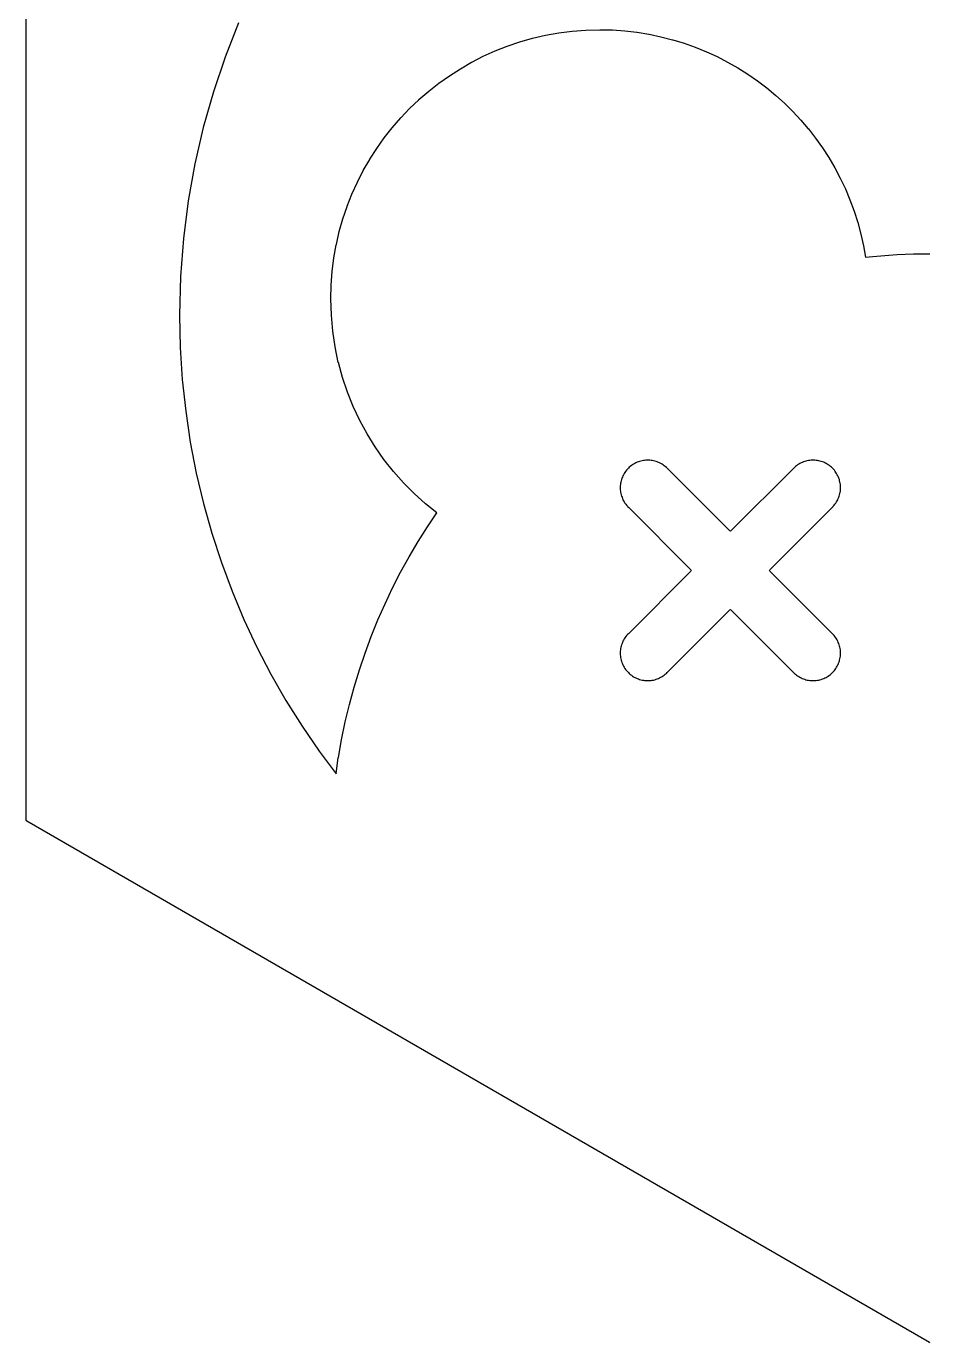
# Model space of a CAD drawing. Extents: x 3.18 to 10.88, y -3.25 to -0.52.
# Drawn here: x 9.1852 to 9.281, y -0.8358 to -0.6963 of the extents above; entities that cross this region are included whole.
import ezdxf

# ---------------------------------------------------------------- set-up
doc = ezdxf.new("R2010")
doc.units = 0
doc.header["$MEASUREMENT"] = 0
doc.layers.add('BLACK', color=7, linetype='CONTINUOUS')

msp = doc.modelspace()

# ---------------------------------------------------------------- linework, layer by layer
at = {"layer": 'BLACK', "linetype": 'CONTINUOUS'}
for p, q in [((9.1852, -0.780423), (9.1852, -0.669915)), ((9.20771, -0.695934), (9.20628, -0.699546)), ((9.23888, -0.697548), (9.24026, -0.697231)), ((9.24026, -0.69723), (9.24166, -0.696979)), ((9.24026, -0.697231), (9.24026, -0.69723)), ((9.24026, -0.697231), (9.24026, -0.697231)), ((9.24166, -0.696979), (9.24309, -0.696798)), ((9.24166, -0.696979), (9.24166, -0.69698)), ((9.24166, -0.69698), (9.24166, -0.696979)), ((9.24309, -0.696797), (9.24453, -0.696688)), ((9.24309, -0.696799), (9.24309, -0.696797)), ((9.24309, -0.696798), (9.24309, -0.696799)), ((9.24453, -0.696688), (9.24454, -0.696688)), ((9.24454, -0.696687), (9.246, -0.69665)), ((9.24454, -0.696688), (9.24454, -0.696687)), ((9.246, -0.69665), (9.246, -0.696651)), ((9.246, -0.696651), (9.24601, -0.69665)), ((9.24601, -0.69665), (9.24733, -0.696681)), ((9.24733, -0.696681), (9.24733, -0.696682)), ((9.24733, -0.696682), (9.24734, -0.696681)), ((9.24734, -0.696681), (9.24865, -0.696771)), ((9.24865, -0.696771), (9.24865, -0.696772)), ((9.24865, -0.696772), (9.24865, -0.696772)), ((9.24865, -0.696772), (9.24994, -0.696921)), ((9.24994, -0.696921), (9.24995, -0.696922)), ((9.24995, -0.696922), (9.24995, -0.696921)), ((9.24995, -0.696921), (9.25122, -0.697128)), ((9.25122, -0.697128), (9.25122, -0.697129)), ((9.25122, -0.697129), (9.25123, -0.697128)), ((9.25123, -0.697128), (9.25248, -0.697391)), ((9.23491, -0.698892), (9.2362, -0.698383)), ((9.2362, -0.698381), (9.23752, -0.697934)), ((9.2362, -0.698383), (9.2362, -0.698381)), ((9.2362, -0.698383), (9.2362, -0.698383)), ((9.23752, -0.697934), (9.23753, -0.697934)), ((9.23753, -0.697933), (9.23888, -0.697549)), ((9.23753, -0.697934), (9.23753, -0.697933)), ((9.23888, -0.697549), (9.23888, -0.697548)), ((9.23888, -0.697549), (9.23888, -0.697549)), ((9.25248, -0.697391), (9.25248, -0.697392)), ((9.25248, -0.697392), (9.25249, -0.697391)), ((9.25249, -0.697391), (9.25372, -0.697708)), ((9.25372, -0.697708), (9.25372, -0.69771)), ((9.25372, -0.69771), (9.25373, -0.697709)), ((9.25373, -0.697709), (9.25494, -0.69808)), ((9.25494, -0.69808), (9.25494, -0.698081)), ((9.25494, -0.698081), (9.25494, -0.698081)), ((9.25494, -0.698081), (9.25613, -0.698503)), ((9.25613, -0.698503), (9.25613, -0.698504)), ((9.25613, -0.698504), (9.25613, -0.698504)), ((9.25613, -0.698504), (9.2573, -0.698977)), ((9.20628, -0.699546), (9.20503, -0.703241)), ((9.23122, -0.70078), (9.23241, -0.700095)), ((9.23241, -0.700095), (9.23242, -0.700093)), ((9.23241, -0.700095), (9.23241, -0.700095)), ((9.23242, -0.700093), (9.23364, -0.699465)), ((9.23364, -0.699465), (9.23365, -0.699463)), ((9.23364, -0.699465), (9.23364, -0.699465)), ((9.23365, -0.699463), (9.2349, -0.698893)), ((9.2349, -0.698893), (9.23491, -0.698893)), ((9.23491, -0.698893), (9.23491, -0.698892)), ((9.2573, -0.698977), (9.2573, -0.698979)), ((9.2573, -0.698979), (9.2573, -0.698979)), ((9.2573, -0.698979), (9.25844, -0.699501)), ((9.25844, -0.699501), (9.25844, -0.699502)), ((9.25844, -0.699502), (9.25844, -0.699503)), ((9.25844, -0.699503), (9.25955, -0.700073)), ((9.25955, -0.700073), (9.25956, -0.700074)), ((9.25956, -0.700074), (9.25956, -0.700075)), ((9.25956, -0.700075), (9.26064, -0.700691)), ((9.22895, -0.702317), (9.23006, -0.701524)), ((9.23006, -0.701522), (9.23122, -0.700782)), ((9.23006, -0.701524), (9.23006, -0.701522)), ((9.23006, -0.701524), (9.23006, -0.701524)), ((9.23122, -0.700782), (9.23122, -0.70078)), ((9.23122, -0.700782), (9.23122, -0.700782)), ((9.26064, -0.700691), (9.26064, -0.700693)), ((9.26064, -0.700693), (9.26064, -0.700693)), ((9.26064, -0.700693), (9.26169, -0.701355)), ((9.26169, -0.701355), (9.2617, -0.701357)), ((9.2617, -0.701357), (9.2617, -0.701357)), ((9.2617, -0.701357), (9.26272, -0.702063)), ((9.22787, -0.703164), (9.22894, -0.70232)), ((9.22894, -0.702319), (9.22895, -0.702317)), ((9.22894, -0.70232), (9.22894, -0.702319)), ((9.26272, -0.702063), (9.26272, -0.702065)), ((9.26272, -0.702065), (9.26272, -0.702066)), ((9.26272, -0.702066), (9.26371, -0.702814)), ((9.26371, -0.702814), (9.26371, -0.702816)), ((9.26371, -0.702816), (9.26371, -0.702816)), ((9.26371, -0.702816), (9.26466, -0.703606)), ((9.20503, -0.703241), (9.20396, -0.707014)), ((9.22584, -0.705005), (9.22683, -0.704063)), ((9.22683, -0.70406), (9.22786, -0.703167)), ((9.22683, -0.704062), (9.22683, -0.70406)), ((9.22683, -0.704063), (9.22683, -0.704062)), ((9.22786, -0.703167), (9.22787, -0.703166)), ((9.22787, -0.703166), (9.22787, -0.703164)), ((9.26466, -0.703606), (9.26466, -0.703608)), ((9.26466, -0.703608), (9.26467, -0.703609)), ((9.26467, -0.703609), (9.26558, -0.704439)), ((9.2249, -0.705995), (9.22584, -0.705008)), ((9.22584, -0.705007), (9.22584, -0.705005)), ((9.22584, -0.705008), (9.22584, -0.705007)), ((9.26558, -0.704439), (9.26558, -0.704441)), ((9.26558, -0.704441), (9.26559, -0.704441)), ((9.26559, -0.704441), (9.26647, -0.70531)), ((9.26647, -0.70531), (9.26647, -0.705312)), ((9.26647, -0.705312), (9.26647, -0.705313)), ((9.26647, -0.705313), (9.26731, -0.706218)), ((9.20396, -0.707014), (9.20307, -0.710861)), ((9.22315, -0.708107), (9.224, -0.707033)), ((9.224, -0.70703), (9.2249, -0.705998)), ((9.224, -0.707032), (9.224, -0.70703)), ((9.224, -0.707033), (9.224, -0.707032)), ((9.2249, -0.705997), (9.2249, -0.705995)), ((9.2249, -0.705998), (9.2249, -0.705997)), ((9.26731, -0.706218), (9.26731, -0.70622)), ((9.26731, -0.70622), (9.26731, -0.706221)), ((9.26731, -0.706221), (9.26811, -0.707163)), ((9.22236, -0.709226), (9.22315, -0.708111)), ((9.22315, -0.70811), (9.22315, -0.708107)), ((9.22315, -0.708111), (9.22315, -0.70811)), ((9.26811, -0.707163), (9.26812, -0.707165)), ((9.26812, -0.707165), (9.26812, -0.707166)), ((9.26812, -0.707166), (9.26888, -0.708142)), ((9.26888, -0.708142), (9.26888, -0.708144)), ((9.26888, -0.708144), (9.26888, -0.708145)), ((9.26888, -0.708145), (9.2696, -0.709155)), ((9.22162, -0.710383), (9.22236, -0.709229)), ((9.22236, -0.709228), (9.22236, -0.709226)), ((9.22236, -0.709229), (9.22236, -0.709228)), ((9.2696, -0.709155), (9.2696, -0.709157)), ((9.2696, -0.709157), (9.2696, -0.709158)), ((9.2696, -0.709158), (9.27028, -0.7102)), ((9.20307, -0.710861), (9.20237, -0.714777)), ((9.22093, -0.711577), (9.22161, -0.710386)), ((9.22161, -0.710386), (9.22162, -0.710385)), ((9.22162, -0.710385), (9.22162, -0.710383)), ((9.27028, -0.7102), (9.27028, -0.710202)), ((9.27028, -0.710202), (9.27028, -0.710203)), ((9.27028, -0.710203), (9.27091, -0.711276)), ((9.27091, -0.711276), (9.27091, -0.711278)), ((9.27091, -0.711278), (9.27091, -0.711279)), ((9.27091, -0.711279), (9.2715, -0.712381)), ((9.2203, -0.712806), (9.22093, -0.711581)), ((9.22093, -0.711579), (9.22093, -0.711577)), ((9.22093, -0.711581), (9.22093, -0.711579)), ((9.2715, -0.712381), (9.2715, -0.712383)), ((9.2715, -0.712383), (9.2715, -0.712384)), ((9.2715, -0.712384), (9.27204, -0.713514)), ((9.21922, -0.715364), (9.21973, -0.714074)), ((9.21973, -0.714069), (9.2203, -0.71281)), ((9.21973, -0.714072), (9.21973, -0.714069)), ((9.21973, -0.714074), (9.21973, -0.714072)), ((9.2203, -0.712809), (9.2203, -0.712806)), ((9.2203, -0.71281), (9.2203, -0.712809)), ((9.27204, -0.713514), (9.27204, -0.713516)), ((9.27204, -0.713516), (9.27204, -0.713517)), ((9.27204, -0.713517), (9.27253, -0.714673)), ((9.20237, -0.714777), (9.20186, -0.718755)), ((9.21877, -0.716689), (9.21922, -0.715368)), ((9.21922, -0.715367), (9.21922, -0.715364)), ((9.21922, -0.715368), (9.21922, -0.715367)), ((9.27253, -0.714673), (9.27253, -0.714676)), ((9.27253, -0.714676), (9.27253, -0.714677)), ((9.27253, -0.714677), (9.27297, -0.715859)), ((9.21838, -0.718042), (9.21877, -0.716693)), ((9.21877, -0.716692), (9.21877, -0.716689)), ((9.21877, -0.716693), (9.21877, -0.716692)), ((9.27297, -0.715859), (9.27297, -0.715861)), ((9.27297, -0.715861), (9.27297, -0.715862)), ((9.27297, -0.715862), (9.27335, -0.717068)), ((9.21807, -0.719422), (9.21838, -0.718046)), ((9.21838, -0.718044), (9.21838, -0.718042)), ((9.21838, -0.718046), (9.21838, -0.718044)), ((9.27335, -0.717068), (9.27335, -0.71707)), ((9.27335, -0.71707), (9.27335, -0.717072)), ((9.27335, -0.717072), (9.27369, -0.7183)), ((9.20186, -0.718755), (9.20156, -0.722794)), ((9.21781, -0.720825), (9.21806, -0.719426)), ((9.21806, -0.719426), (9.21807, -0.719424)), ((9.21807, -0.719424), (9.21807, -0.719422)), ((9.27369, -0.7183), (9.27369, -0.718302)), ((9.27369, -0.718302), (9.27369, -0.718304)), ((9.27369, -0.718304), (9.27397, -0.719553)), ((9.27397, -0.719553), (9.27397, -0.719555)), ((9.27397, -0.719555), (9.27397, -0.719557)), ((9.27397, -0.719557), (9.27418, -0.720745)), ((9.21763, -0.722252), (9.21781, -0.72083)), ((9.21781, -0.720828), (9.21781, -0.720825)), ((9.21781, -0.72083), (9.21781, -0.720828)), ((9.27418, -0.720745), (9.27495, -0.720668)), ((9.27495, -0.720668), (9.2758, -0.720593)), ((9.27495, -0.720668), (9.27495, -0.720668)), ((9.27495, -0.720668), (9.27495, -0.720668)), ((9.2758, -0.720593), (9.27666, -0.720529)), ((9.2758, -0.720593), (9.2758, -0.720593)), ((9.2758, -0.720593), (9.2758, -0.720593)), ((9.27666, -0.720529), (9.27752, -0.720477)), ((9.27666, -0.720529), (9.27666, -0.720529)), ((9.27666, -0.720529), (9.27666, -0.720529)), ((9.27752, -0.720477), (9.27838, -0.720436)), ((9.27752, -0.720477), (9.27752, -0.720477)), ((9.27752, -0.720477), (9.27752, -0.720477)), ((9.27838, -0.720436), (9.27925, -0.720407)), ((9.27838, -0.720436), (9.27838, -0.720436)), ((9.27838, -0.720436), (9.27838, -0.720436)), ((9.27925, -0.720407), (9.28012, -0.720389)), ((9.27925, -0.720407), (9.27925, -0.720407)), ((9.27925, -0.720407), (9.27925, -0.720407)), ((9.28012, -0.720389), (9.28099, -0.720383)), ((9.28012, -0.720389), (9.28012, -0.720389)), ((9.28012, -0.720389), (9.28012, -0.720389)), ((9.21752, -0.7237), (9.21763, -0.722257)), ((9.21763, -0.722254), (9.21763, -0.722252)), ((9.21763, -0.722257), (9.21763, -0.722254)), ((9.20156, -0.722794), (9.20145, -0.726884)), ((9.21749, -0.725167), (9.21752, -0.723704)), ((9.21752, -0.723702), (9.21752, -0.7237)), ((9.21752, -0.723704), (9.21752, -0.723702)), ((9.21749, -0.725169), (9.21749, -0.725167)), ((9.21749, -0.725171), (9.21749, -0.725169)), ((9.21754, -0.726892), (9.21749, -0.725171)), ((9.20145, -0.726884), (9.20153, -0.730312)), ((9.21754, -0.726895), (9.21754, -0.726892)), ((9.21754, -0.726897), (9.21754, -0.726895)), ((9.21769, -0.728591), (9.21754, -0.726897)), ((9.21769, -0.728593), (9.21769, -0.728591)), ((9.21769, -0.728596), (9.21769, -0.728593)), ((9.21794, -0.73026), (9.21769, -0.728596)), ((9.20153, -0.730312), (9.20174, -0.733702)), ((9.21794, -0.730262), (9.21794, -0.73026)), ((9.21794, -0.730265), (9.21794, -0.730262)), ((9.21828, -0.731896), (9.21794, -0.730265)), ((9.21829, -0.731898), (9.21828, -0.731896)), ((9.21829, -0.731901), (9.21829, -0.731898)), ((9.21872, -0.733496), (9.21829, -0.731901)), ((9.21872, -0.733498), (9.21872, -0.733496)), ((9.21872, -0.733501), (9.21872, -0.733498)), ((9.21925, -0.735057), (9.21872, -0.733501)), ((9.20174, -0.733702), (9.2021, -0.737052)), ((9.21925, -0.735059), (9.21925, -0.735057)), ((9.21925, -0.735062), (9.21925, -0.735059)), ((9.21986, -0.736577), (9.21925, -0.735062)), ((9.2021, -0.737052), (9.20259, -0.74036)), ((9.21986, -0.736579), (9.21986, -0.736577)), ((9.21986, -0.736582), (9.21986, -0.736579)), ((9.22056, -0.738052), (9.21986, -0.736582)), ((9.22056, -0.738054), (9.22056, -0.738052)), ((9.22056, -0.738057), (9.22056, -0.738054)), ((9.22133, -0.739479), (9.22056, -0.738057)), ((9.20259, -0.74036), (9.20322, -0.743621)), ((9.22134, -0.739481), (9.22133, -0.739479)), ((9.22134, -0.739484), (9.22134, -0.739481)), ((9.22219, -0.740856), (9.22134, -0.739484)), ((9.22219, -0.740858), (9.22219, -0.740856)), ((9.22219, -0.74086), (9.22219, -0.740858)), ((9.22312, -0.74218), (9.22219, -0.74086)), ((9.22312, -0.742181), (9.22312, -0.74218)), ((9.22312, -0.742184), (9.22312, -0.742181)), ((9.22412, -0.743447), (9.22312, -0.742184)), ((9.24883, -0.743331), (9.24874, -0.743445)), ((9.24893, -0.743222), (9.24883, -0.743331)), ((9.24903, -0.743116), (9.24893, -0.743222)), ((9.24913, -0.743016), (9.24903, -0.743116)), ((9.24924, -0.742922), (9.24913, -0.743016)), ((9.24935, -0.742833), (9.24924, -0.742922)), ((9.24947, -0.742752), (9.24935, -0.742833)), ((9.24959, -0.742676), (9.24947, -0.742752)), ((9.24971, -0.742607), (9.24959, -0.742676)), ((9.24984, -0.742544), (9.24971, -0.742607)), ((9.24996, -0.742488), (9.24984, -0.742544)), ((9.25009, -0.742438), (9.24996, -0.742488)), ((9.25022, -0.742394), (9.25009, -0.742438)), ((9.25035, -0.742357), (9.25022, -0.742394)), ((9.25049, -0.742326), (9.25035, -0.742357)), ((9.25062, -0.742301), (9.25049, -0.742326)), ((9.25076, -0.742283), (9.25062, -0.742301)), ((9.25089, -0.74227), (9.25076, -0.742283)), ((9.25103, -0.742265), (9.25089, -0.74227)), ((9.25116, -0.742265), (9.25103, -0.742265)), ((9.2513, -0.742272), (9.25116, -0.742265)), ((9.25144, -0.742285), (9.2513, -0.742272)), ((9.25157, -0.742305), (9.25144, -0.742285)), ((9.25171, -0.742331), (9.25157, -0.742305)), ((9.25184, -0.742363), (9.25171, -0.742331)), ((9.25197, -0.742401), (9.25184, -0.742363)), ((9.2521, -0.742446), (9.25197, -0.742401)), ((9.25223, -0.742497), (9.2521, -0.742446)), ((9.25235, -0.742555), (9.25223, -0.742497)), ((9.25248, -0.742618), (9.25235, -0.742555)), ((9.2526, -0.742689), (9.25248, -0.742618)), ((9.25272, -0.742765), (9.2526, -0.742689)), ((9.25283, -0.742848), (9.25272, -0.742765)), ((9.25295, -0.742937), (9.25283, -0.742848)), ((9.25306, -0.743034), (9.25295, -0.742937)), ((9.25306, -0.743035), (9.25306, -0.743034)), ((9.25314, -0.743114), (9.25306, -0.743035)), ((9.25314, -0.743115), (9.25314, -0.743114)), ((9.25314, -0.743114), (9.25314, -0.743114)), ((9.25314, -0.743114), (9.25314, -0.743114)), ((9.25314, -0.743114), (9.25314, -0.743114)), ((9.25314, -0.743116), (9.25314, -0.743115)), ((9.25314, -0.743115), (9.25314, -0.743115)), ((9.25979, -0.749761), (9.25314, -0.743116)), ((9.26656, -0.743116), (9.25991, -0.749761)), ((9.26664, -0.743035), (9.26656, -0.743116)), ((9.26675, -0.742937), (9.26664, -0.743034)), ((9.26664, -0.743034), (9.26664, -0.743035)), ((9.26687, -0.742848), (9.26675, -0.742937)), ((9.26698, -0.742765), (9.26687, -0.742848)), ((9.2671, -0.742689), (9.26698, -0.742765)), ((9.26722, -0.742619), (9.2671, -0.742689)), ((9.26735, -0.742555), (9.26722, -0.742619)), ((9.26747, -0.742497), (9.26735, -0.742555)), ((9.2676, -0.742446), (9.26747, -0.742497)), ((9.26773, -0.742401), (9.2676, -0.742446)), ((9.26786, -0.742363), (9.26773, -0.742401)), ((9.268, -0.742331), (9.26786, -0.742363)), ((9.26813, -0.742305), (9.268, -0.742331)), ((9.26827, -0.742285), (9.26813, -0.742305)), ((9.2684, -0.742272), (9.26827, -0.742285)), ((9.26854, -0.742265), (9.2684, -0.742272)), ((9.26867, -0.742265), (9.26854, -0.742265)), ((9.26881, -0.74227), (9.26867, -0.742265)), ((9.26895, -0.742283), (9.26881, -0.74227)), ((9.26908, -0.742301), (9.26895, -0.742283)), ((9.26921, -0.742326), (9.26908, -0.742301)), ((9.26935, -0.742357), (9.26921, -0.742326)), ((9.26948, -0.742394), (9.26935, -0.742357)), ((9.26961, -0.742438), (9.26948, -0.742394)), ((9.26974, -0.742488), (9.26961, -0.742438)), ((9.26987, -0.742545), (9.26974, -0.742488)), ((9.26999, -0.742607), (9.26987, -0.742545)), ((9.27011, -0.742676), (9.26999, -0.742607)), ((9.27023, -0.742752), (9.27011, -0.742676)), ((9.27035, -0.742833), (9.27023, -0.742752)), ((9.27046, -0.742921), (9.27035, -0.742833)), ((9.27057, -0.743016), (9.27046, -0.742921)), ((9.27067, -0.743116), (9.27057, -0.743016)), ((9.27078, -0.743222), (9.27067, -0.743116)), ((9.27087, -0.743331), (9.27078, -0.743222)), ((9.27096, -0.743445), (9.27087, -0.743331)), ((9.20322, -0.743621), (9.20398, -0.746836)), ((9.22412, -0.743448), (9.22412, -0.743447)), ((9.22412, -0.74345), (9.22412, -0.743448)), ((9.22519, -0.744654), (9.22412, -0.74345)), ((9.22519, -0.744655), (9.22519, -0.744654)), ((9.22519, -0.744658), (9.22519, -0.744655)), ((9.22632, -0.745799), (9.22519, -0.744658)), ((9.24821, -0.744712), (9.24819, -0.744846)), ((9.24824, -0.744577), (9.24821, -0.744712)), ((9.24827, -0.744444), (9.24824, -0.744577)), ((9.2483, -0.744311), (9.24827, -0.744444)), ((9.24835, -0.744182), (9.2483, -0.744311)), ((9.2484, -0.744052), (9.24835, -0.744182)), ((9.24845, -0.743926), (9.2484, -0.744052)), ((9.24852, -0.743801), (9.24845, -0.743926)), ((9.24859, -0.74368), (9.24852, -0.743801)), ((9.24866, -0.743561), (9.24859, -0.74368)), ((9.24874, -0.743445), (9.24866, -0.743561)), ((9.27104, -0.743561), (9.27096, -0.743445)), ((9.27111, -0.743679), (9.27104, -0.743561)), ((9.27118, -0.743802), (9.27111, -0.743679)), ((9.27125, -0.743926), (9.27118, -0.743802)), ((9.2713, -0.744052), (9.27125, -0.743926)), ((9.27135, -0.744182), (9.2713, -0.744052)), ((9.2714, -0.744311), (9.27135, -0.744182)), ((9.27143, -0.744444), (9.2714, -0.744311)), ((9.27147, -0.744577), (9.27143, -0.744444)), ((9.27149, -0.744712), (9.27147, -0.744577)), ((9.27151, -0.744846), (9.27149, -0.744712)), ((9.22632, -0.7458), (9.22632, -0.745799)), ((9.22632, -0.745803), (9.22632, -0.7458)), ((9.22752, -0.74688), (9.22632, -0.745803)), ((9.24818, -0.744982), (9.24817, -0.745118)), ((9.24817, -0.745118), (9.24818, -0.745255)), ((9.24819, -0.744846), (9.24818, -0.744982)), ((9.24818, -0.745255), (9.24818, -0.745391)), ((9.24818, -0.745391), (9.2482, -0.745526)), ((9.2482, -0.745526), (9.24821, -0.745662)), ((9.24821, -0.745662), (9.24824, -0.745795)), ((9.24824, -0.745795), (9.24827, -0.745929)), ((9.24827, -0.745929), (9.24831, -0.746061)), ((9.24831, -0.746061), (9.24836, -0.74619)), ((9.27135, -0.74619), (9.27139, -0.74606)), ((9.27139, -0.74606), (9.27143, -0.745928)), ((9.27143, -0.745928), (9.27146, -0.745795)), ((9.27146, -0.745795), (9.27149, -0.745661)), ((9.27149, -0.745661), (9.27151, -0.745526)), ((9.27152, -0.744982), (9.27151, -0.744846)), ((9.27151, -0.745526), (9.27152, -0.745391)), ((9.27153, -0.745118), (9.27152, -0.744982)), ((9.27152, -0.745391), (9.27153, -0.745255)), ((9.27153, -0.745255), (9.27153, -0.745118)), ((9.20398, -0.746836), (9.20487, -0.749997)), ((9.22752, -0.746883), (9.22752, -0.74688)), ((9.22752, -0.74688), (9.22752, -0.74688)), ((9.22871, -0.747841), (9.22752, -0.746883)), ((9.24836, -0.74619), (9.24841, -0.746318)), ((9.24841, -0.746318), (9.24846, -0.746445)), ((9.24846, -0.746445), (9.24853, -0.746569)), ((9.24853, -0.746569), (9.2486, -0.746691)), ((9.2486, -0.746691), (9.24867, -0.746809)), ((9.24867, -0.746809), (9.24876, -0.746924)), ((9.24876, -0.746924), (9.24885, -0.747037)), ((9.24885, -0.747037), (9.24894, -0.747148)), ((9.24894, -0.747148), (9.24895, -0.747153)), ((9.24895, -0.747153), (9.24903, -0.747234)), ((9.24903, -0.747234), (9.25567, -0.753878)), ((9.26403, -0.753878), (9.27067, -0.747234)), ((9.27067, -0.747234), (9.27076, -0.747153)), ((9.27076, -0.747148), (9.27085, -0.747037)), ((9.27076, -0.747153), (9.27076, -0.747148)), ((9.27085, -0.747037), (9.27094, -0.746925)), ((9.27094, -0.746925), (9.27103, -0.746809)), ((9.27103, -0.746809), (9.2711, -0.746691)), ((9.2711, -0.746691), (9.27117, -0.746569)), ((9.27117, -0.746569), (9.27124, -0.746445)), ((9.27124, -0.746445), (9.27129, -0.746319)), ((9.27129, -0.746319), (9.27135, -0.74619)), ((9.22772, -0.749312), (9.22871, -0.747841)), ((9.20487, -0.749997), (9.20588, -0.753104)), ((9.22673, -0.750884), (9.22772, -0.749314)), ((9.22772, -0.749313), (9.22772, -0.749312)), ((9.22772, -0.749314), (9.22772, -0.749313)), ((9.25985, -0.749787), (9.25979, -0.749761)), ((9.25991, -0.749761), (9.25985, -0.749787)), ((9.22579, -0.752486), (9.22673, -0.750886)), ((9.22673, -0.750885), (9.22673, -0.750884)), ((9.22673, -0.750886), (9.22673, -0.750885)), ((9.20588, -0.753104), (9.20702, -0.756154)), ((9.22489, -0.754119), (9.22579, -0.752489)), ((9.22579, -0.752488), (9.22579, -0.752486)), ((9.22579, -0.752489), (9.22579, -0.752488)), ((9.22403, -0.75578), (9.22489, -0.754121)), ((9.22489, -0.75412), (9.22489, -0.754119)), ((9.22489, -0.754121), (9.22489, -0.75412)), ((9.25567, -0.754003), (9.24903, -0.760648)), ((9.25567, -0.753878), (9.2557, -0.753941)), ((9.2557, -0.753941), (9.25567, -0.754003)), ((9.264, -0.753941), (9.26403, -0.753878)), ((9.26403, -0.754003), (9.264, -0.753941)), ((9.27076, -0.760729), (9.26403, -0.754003)), ((9.22323, -0.757469), (9.22403, -0.755782)), ((9.22403, -0.755781), (9.22403, -0.75578)), ((9.22403, -0.755782), (9.22403, -0.755781)), ((9.20702, -0.756154), (9.20828, -0.759143)), ((9.22247, -0.759184), (9.22323, -0.757471)), ((9.22323, -0.75747), (9.22323, -0.757469)), ((9.22323, -0.757471), (9.22323, -0.75747)), ((9.25314, -0.764765), (9.25979, -0.758121)), ((9.25979, -0.758121), (9.25985, -0.758095)), ((9.25985, -0.758095), (9.25991, -0.758121)), ((9.25991, -0.758121), (9.26664, -0.764846)), ((9.20828, -0.759143), (9.20965, -0.76207)), ((9.22177, -0.760926), (9.22247, -0.759187)), ((9.22247, -0.759186), (9.22247, -0.759184)), ((9.22247, -0.759187), (9.22247, -0.759186)), ((9.22111, -0.762693), (9.22177, -0.760928)), ((9.22177, -0.760927), (9.22177, -0.760926)), ((9.22177, -0.760928), (9.22177, -0.760927)), ((9.24846, -0.761437), (9.24841, -0.761563)), ((9.24853, -0.761313), (9.24846, -0.761437)), ((9.2486, -0.761191), (9.24853, -0.761313)), ((9.24867, -0.761073), (9.2486, -0.761191)), ((9.24876, -0.760957), (9.24867, -0.761073)), ((9.24885, -0.760844), (9.24876, -0.760957)), ((9.24894, -0.760734), (9.24885, -0.760844)), ((9.24895, -0.760729), (9.24894, -0.760734)), ((9.24903, -0.760648), (9.24895, -0.760729)), ((9.27076, -0.760734), (9.27076, -0.760729)), ((9.27085, -0.760844), (9.27076, -0.760734)), ((9.27094, -0.760956), (9.27085, -0.760844)), ((9.27103, -0.761072), (9.27094, -0.760956)), ((9.2711, -0.761191), (9.27103, -0.761072)), ((9.27117, -0.761312), (9.2711, -0.761191)), ((9.27124, -0.761436), (9.27117, -0.761312)), ((9.27129, -0.761563), (9.27124, -0.761436)), ((9.20965, -0.76207), (9.21114, -0.76493)), ((9.22051, -0.764484), (9.22111, -0.762695)), ((9.22111, -0.762694), (9.22111, -0.762693)), ((9.22111, -0.762695), (9.22111, -0.762694)), ((9.24818, -0.762627), (9.24817, -0.762763)), ((9.24817, -0.762763), (9.24818, -0.762899)), ((9.2482, -0.762355), (9.24818, -0.76249)), ((9.24818, -0.76249), (9.24818, -0.762627)), ((9.24818, -0.762899), (9.24819, -0.763035)), ((9.24821, -0.76222), (9.2482, -0.762355)), ((9.24824, -0.762086), (9.24821, -0.76222)), ((9.24827, -0.761953), (9.24824, -0.762086)), ((9.24831, -0.761821), (9.24827, -0.761953)), ((9.24836, -0.761691), (9.24831, -0.761821)), ((9.24841, -0.761563), (9.24836, -0.761691)), ((9.27135, -0.761691), (9.27129, -0.761563)), ((9.27139, -0.76182), (9.27135, -0.761691)), ((9.27143, -0.761953), (9.27139, -0.76182)), ((9.27146, -0.762086), (9.27143, -0.761953)), ((9.27149, -0.76222), (9.27146, -0.762086)), ((9.27151, -0.762355), (9.27149, -0.76222)), ((9.27152, -0.76249), (9.27151, -0.762355)), ((9.27151, -0.763035), (9.27152, -0.762899)), ((9.27153, -0.762627), (9.27152, -0.76249)), ((9.27152, -0.762899), (9.27153, -0.762763)), ((9.27153, -0.762763), (9.27153, -0.762627)), ((9.24819, -0.763035), (9.24821, -0.763169)), ((9.24821, -0.763169), (9.24824, -0.763305)), ((9.24824, -0.763305), (9.24827, -0.763437)), ((9.24827, -0.763437), (9.2483, -0.76357)), ((9.2483, -0.76357), (9.24835, -0.7637)), ((9.24835, -0.7637), (9.2484, -0.763829)), ((9.2484, -0.763829), (9.24845, -0.763955)), ((9.24845, -0.763955), (9.24852, -0.76408)), ((9.24852, -0.76408), (9.24859, -0.764201)), ((9.24859, -0.764201), (9.24866, -0.76432)), ((9.27104, -0.76432), (9.27111, -0.764202)), ((9.27111, -0.764202), (9.27118, -0.764079)), ((9.27118, -0.764079), (9.27125, -0.763955)), ((9.27125, -0.763955), (9.2713, -0.763829)), ((9.2713, -0.763829), (9.27135, -0.7637)), ((9.27135, -0.7637), (9.2714, -0.76357)), ((9.2714, -0.76357), (9.27143, -0.763437)), ((9.27143, -0.763437), (9.27147, -0.763305)), ((9.27147, -0.763305), (9.27149, -0.763169)), ((9.27149, -0.763169), (9.27151, -0.763035)), ((9.21114, -0.76493), (9.21273, -0.76772)), ((9.21995, -0.766299), (9.22051, -0.764487)), ((9.22051, -0.764485), (9.22051, -0.764484)), ((9.22051, -0.764487), (9.22051, -0.764485)), ((9.24866, -0.76432), (9.24874, -0.764437)), ((9.24874, -0.764437), (9.24883, -0.76455)), ((9.24883, -0.76455), (9.24893, -0.764659)), ((9.24893, -0.764659), (9.24903, -0.764765)), ((9.24903, -0.764765), (9.24913, -0.764866)), ((9.24913, -0.764866), (9.24924, -0.76496)), ((9.24924, -0.76496), (9.24935, -0.765048)), ((9.24935, -0.765048), (9.24947, -0.76513)), ((9.24947, -0.76513), (9.24959, -0.765205)), ((9.24959, -0.765205), (9.24971, -0.765274)), ((9.24971, -0.765274), (9.24984, -0.765337)), ((9.24984, -0.765337), (9.24996, -0.765393)), ((9.24996, -0.765393), (9.25009, -0.765443)), ((9.25009, -0.765443), (9.25022, -0.765487)), ((9.25022, -0.765487), (9.25035, -0.765525)), ((9.25035, -0.765525), (9.25049, -0.765556)), ((9.25049, -0.765556), (9.25062, -0.76558)), ((9.25062, -0.76558), (9.25076, -0.765599)), ((9.25076, -0.765599), (9.25089, -0.765611)), ((9.25089, -0.765611), (9.25103, -0.765617)), ((9.25103, -0.765617), (9.25116, -0.765616)), ((9.25116, -0.765616), (9.2513, -0.765609)), ((9.2513, -0.765609), (9.25144, -0.765596)), ((9.25144, -0.765596), (9.25157, -0.765577)), ((9.25157, -0.765577), (9.25171, -0.765551)), ((9.25171, -0.765551), (9.25184, -0.765519)), ((9.25184, -0.765519), (9.25197, -0.76548)), ((9.25197, -0.76548), (9.2521, -0.765435)), ((9.2521, -0.765435), (9.25223, -0.765384)), ((9.25223, -0.765384), (9.25235, -0.765327)), ((9.25235, -0.765327), (9.25248, -0.765263)), ((9.25248, -0.765263), (9.2526, -0.765193)), ((9.2526, -0.765193), (9.25272, -0.765117)), ((9.25272, -0.765117), (9.25283, -0.765034)), ((9.25283, -0.765034), (9.25295, -0.764945)), ((9.25295, -0.764945), (9.25306, -0.764848)), ((9.25306, -0.764845), (9.25314, -0.764765)), ((9.25306, -0.764847), (9.25306, -0.764845)), ((9.25306, -0.764848), (9.25306, -0.764847)), ((9.25306, -0.764847), (9.25306, -0.764847)), ((9.26664, -0.764846), (9.26664, -0.764848)), ((9.26664, -0.764848), (9.26675, -0.764945)), ((9.26675, -0.764945), (9.26687, -0.765033)), ((9.26687, -0.765033), (9.26698, -0.765116)), ((9.26698, -0.765116), (9.2671, -0.765193)), ((9.2671, -0.765193), (9.26722, -0.765263)), ((9.26722, -0.765263), (9.26735, -0.765327)), ((9.26735, -0.765327), (9.26747, -0.765384)), ((9.26747, -0.765384), (9.2676, -0.765435)), ((9.2676, -0.765435), (9.26773, -0.76548)), ((9.26773, -0.76548), (9.26786, -0.765519)), ((9.26786, -0.765519), (9.268, -0.765551)), ((9.268, -0.765551), (9.26813, -0.765577)), ((9.26813, -0.765577), (9.26827, -0.765596)), ((9.26827, -0.765596), (9.2684, -0.765609)), ((9.2684, -0.765609), (9.26854, -0.765616)), ((9.26854, -0.765616), (9.26867, -0.765617)), ((9.26867, -0.765617), (9.26881, -0.765611)), ((9.26881, -0.765611), (9.26894, -0.765599)), ((9.26894, -0.765599), (9.26908, -0.76558)), ((9.26908, -0.76558), (9.26921, -0.765555)), ((9.26921, -0.765555), (9.26935, -0.765525)), ((9.26935, -0.765525), (9.26948, -0.765487)), ((9.26948, -0.765487), (9.26961, -0.765443)), ((9.26961, -0.765443), (9.26974, -0.765393)), ((9.26974, -0.765393), (9.26987, -0.765337)), ((9.26987, -0.765337), (9.26999, -0.765274)), ((9.26999, -0.765274), (9.27011, -0.765205)), ((9.27011, -0.765205), (9.27023, -0.76513)), ((9.27023, -0.76513), (9.27035, -0.765048)), ((9.27035, -0.765048), (9.27046, -0.76496)), ((9.27046, -0.76496), (9.27057, -0.764866)), ((9.27057, -0.764866), (9.27067, -0.764765)), ((9.27067, -0.764765), (9.27078, -0.764659)), ((9.27078, -0.764659), (9.27087, -0.76455)), ((9.27087, -0.76455), (9.27096, -0.764436)), ((9.27096, -0.764436), (9.27104, -0.76432)), ((9.21945, -0.768135), (9.21995, -0.766301)), ((9.21995, -0.7663), (9.21995, -0.766299)), ((9.21995, -0.766301), (9.21995, -0.7663)), ((9.21273, -0.76772), (9.21444, -0.770439)), ((9.21901, -0.769994), (9.21945, -0.768138)), ((9.21945, -0.768137), (9.21945, -0.768135)), ((9.21945, -0.768138), (9.21945, -0.768137)), ((9.21444, -0.770439), (9.21625, -0.773082)), ((9.21862, -0.771873), (9.21901, -0.769997)), ((9.21901, -0.769995), (9.21901, -0.769994)), ((9.21901, -0.769997), (9.21901, -0.769995)), ((9.21829, -0.773772), (9.21862, -0.771876)), ((9.21862, -0.771875), (9.21862, -0.771873)), ((9.21862, -0.771876), (9.21862, -0.771875)), ((9.21625, -0.773082), (9.21804, -0.775478)), ((9.21804, -0.775478), (9.21828, -0.773775)), ((9.21828, -0.773775), (9.21829, -0.773774)), ((9.21829, -0.773774), (9.21829, -0.773772)), ((9.1852, -0.780434), (9.1852, -0.780423)), ((9.1852, -0.780446), (9.1852, -0.780434)), ((9.18522, -0.780464), (9.1852, -0.780446)), ((9.18523, -0.780486), (9.18522, -0.780464)), ((9.18524, -0.78049), (9.18523, -0.780486)), ((9.18524, -0.7805), (9.18524, -0.78049)), ((9.28095, -0.835754), (9.18524, -0.7805)), ((9.28096, -0.835756), (9.28095, -0.835754)), ((9.28097, -0.835763), (9.28096, -0.835756)), ((9.28099, -0.83576), (9.28097, -0.835763))]:
    msp.add_line(p, q, dxfattribs=at)

doc.saveas('drawing.dxf')
